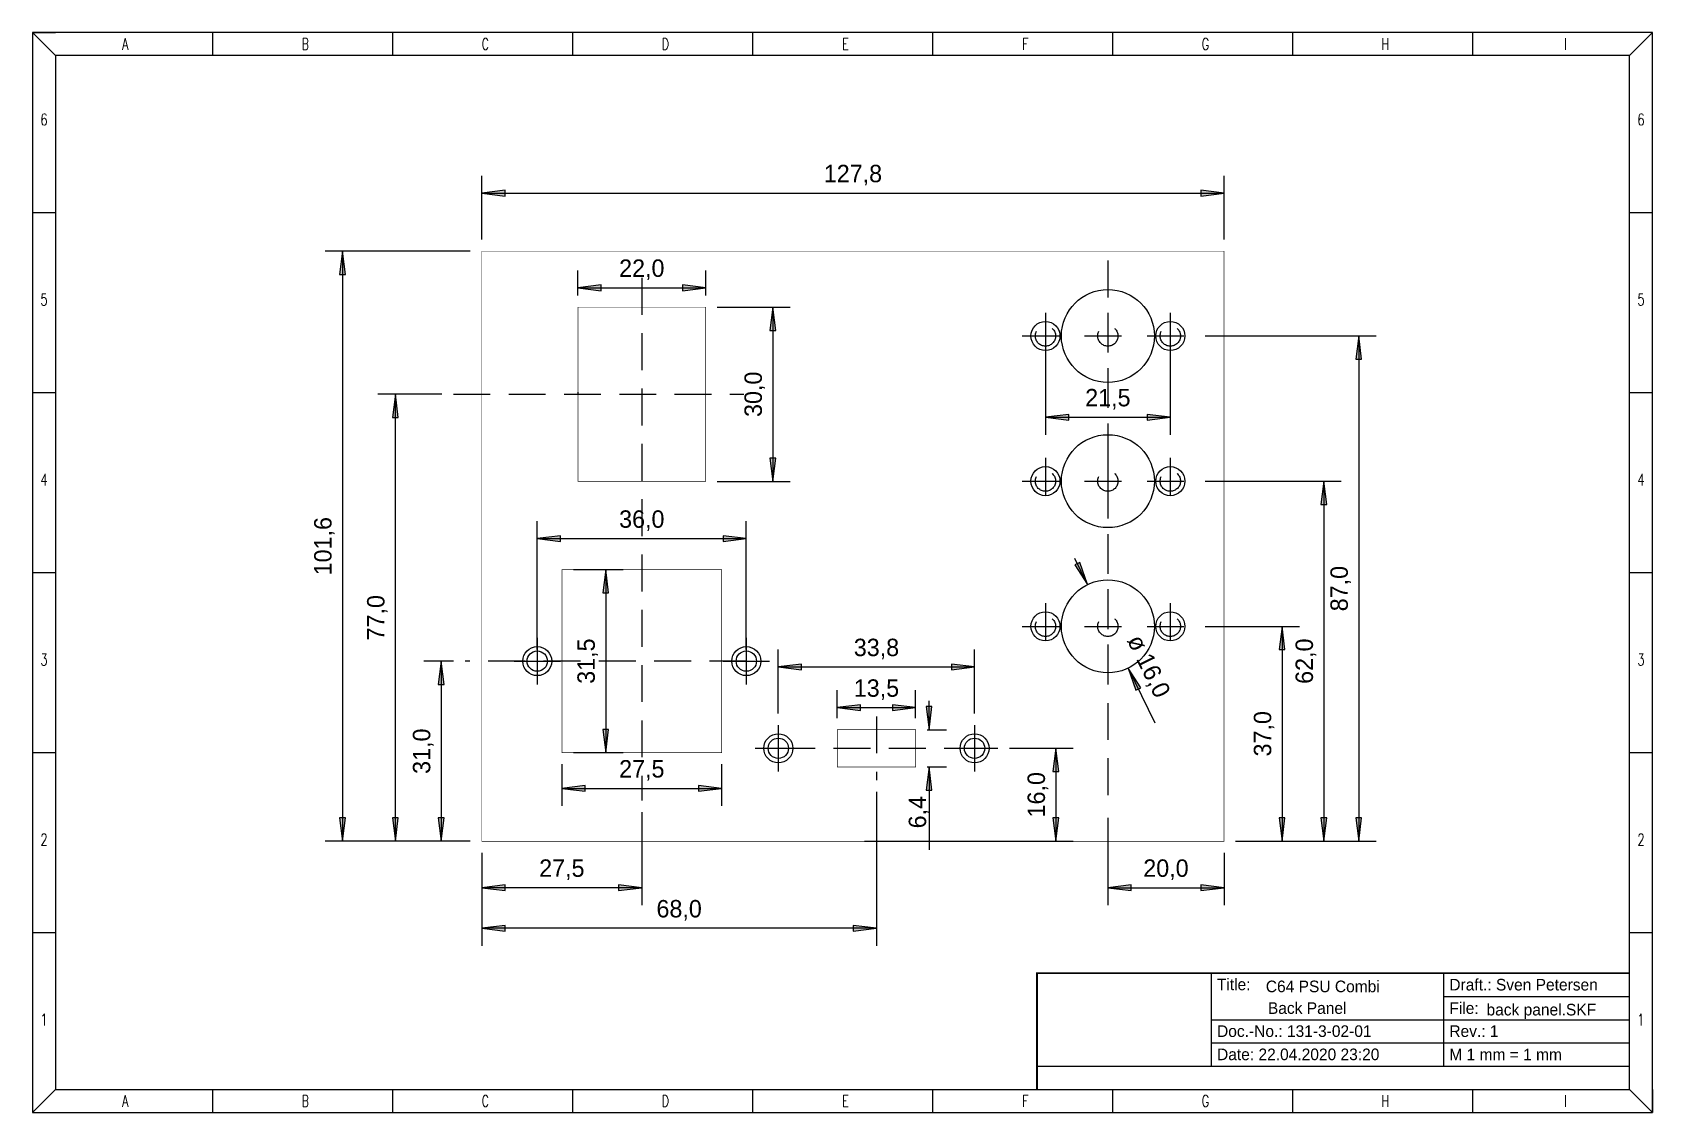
# Model space of a CAD drawing. Extents: x 13 to 292, y 8 to 194.
import ezdxf
from ezdxf.enums import TextEntityAlignment as Align

# ---------------------------------------------------------------- set-up
doc = ezdxf.new("R2010")
doc.units = 0
doc.linetypes.add('HIDDEN', pattern=[9.525, 6.35, -3.175])
for name, color, linetype in [('BEMASSUNG', 7, 'Continuous'), ('RAHMEN', 7, 'Continuous'), ('ZEICHNUNG', 7, 'Continuous')]:
    doc.layers.add(name, color=color, linetype=linetype)
doc.styles.add('FUTURALTBT', font='FUTURAL.TTF')
doc.styles.add('ROMANS', font='romans__.ttf')

# ---------------------------------------------------------------- blocks, each defined once
blk = doc.blocks.new('LONGARROW')
at = {"layer": 'BEMASSUNG', "linetype": 'Continuous'}
blk.add_hatch(color=0, dxfattribs=at).paths.add_polyline_path([(0, 0), (50.8, -6.35), (50.8, 6.35)])
at = {"layer": 'BEMASSUNG', "color": 0, "linetype": 'Continuous'}
blk.add_lwpolyline([(0, 0), (50.8, -6.35), (50.8, 6.35)], close=True, dxfattribs=at)

msp = doc.modelspace()

# ---------------------------------------------------------------- linework, layer by layer
at = {"layer": 'BEMASSUNG', "color": 7, "linetype": 'Continuous'}
for p, q in [((90, 158.6), (90, 169.6)), ((217.8, 158.6), (217.8, 169.6)), ((90, 166.6), (217.8, 166.6)), ((88, 156.6), (63, 156.6)), ((66, 156.6), (66, 55)), ((106.54, 148.96), (106.54, 153.3)), ((128.54, 148.96), (128.54, 153.3)), ((106.54, 150.3), (128.54, 150.3)), ((130.54, 146.96), (143.1, 146.96)), ((140.1, 146.96), (140.1, 116.96)), ((187.05, 144), (187.05, 125)), ((208.55, 144), (208.55, 125)), ((214.55, 142), (244, 142)), ((241, 142), (241, 55)), ((83.1, 131.96), (72.1, 131.96)), ((75.1, 55), (75.1, 131.96)), ((187.05, 128), (208.55, 128)), ((130.54, 116.96), (143.1, 116.96)), ((214.55, 117), (238, 117)), ((235, 117), (235, 55)), ((99.54, 88.01), (99.54, 110.1)), ((135.54, 88.01), (135.54, 110.1)), ((99.54, 107.1), (135.54, 107.1)), ((194.3, 99.19), (192.11, 103.69)), ((105.79, 101.76), (114.32, 101.76)), ((111.32, 101.76), (111.32, 70.26)), ((214.55, 92), (230.8, 92)), ((227.8, 92), (227.8, 55)), ((141.05, 77), (141.05, 88)), ((174.85, 77), (174.85, 88)), ((85.1, 86.01), (80, 86.01)), ((83, 86.01), (83, 55)), ((141.05, 85), (174.85, 85)), ((201.3, 84.81), (205.9, 75.37)), ((151.2, 76.2), (151.2, 81)), ((164.7, 76.2), (164.7, 81)), ((167, 74.2), (167, 79.2)), ((151.2, 78), (164.7, 78)), ((166.7, 74.2), (170, 74.2)), ((105.79, 70.26), (114.32, 70.26)), ((180.85, 71), (191.85, 71)), ((188.85, 71), (188.85, 55)), ((103.79, 68.26), (103.79, 61.1)), ((131.29, 68.26), (131.29, 61.1)), ((166.7, 67.8), (170, 67.8)), ((167, 67.8), (167, 53.49)), ((103.79, 64.1), (131.29, 64.1)), ((157.95, 63.5), (157.95, 37)), ((117.54, 60), (117.54, 44)), ((197.8, 59), (197.8, 44)), ((88, 55), (63, 55)), ((88, 55), (72.1, 55)), ((88, 55), (80, 55)), ((155.9, 55), (191.85, 55)), ((219.8, 55), (230.8, 55)), ((219.8, 55), (238, 55)), ((219.8, 55), (244, 55)), ((90, 53), (90, 44)), ((90, 53), (90, 37)), ((217.8, 53), (217.8, 44)), ((117.54, 47), (90, 47)), ((197.8, 47), (217.8, 47)), ((157.95, 40), (90, 40))]:
    msp.add_line(p, q, dxfattribs=at)
at = {"layer": 'BEMASSUNG', "color": 7, "linetype": 'HIDDEN'}
for p, q in [((117.54, 152), (117.54, 62)), ((85.1, 131.96), (135.1, 131.96)), ((106.54, 132.3), (106.54, 131.96)), ((135.54, 86.01), (87.1, 86.01)), ((157.95, 76.5), (157.95, 65.5)), ((141.05, 71), (174.85, 71))]:
    msp.add_line(p, q, dxfattribs=at)
at = {"layer": 'RAHMEN', "color": 7, "linetype": 'Continuous'}
for p, q in [((12.6, 194.27), (16.6, 190.27)), ((12.6, 194.27), (16.6, 194.27)), ((291.6, 194.27), (12.6, 194.27)), ((12.6, 194.27), (12.6, 8.27)), ((43.6, 194.27), (43.6, 190.27)), ((74.6, 194.27), (74.6, 190.27)), ((105.6, 194.27), (105.6, 190.27)), ((136.6, 194.27), (136.6, 190.27)), ((167.6, 194.27), (167.6, 190.27)), ((198.6, 194.27), (198.6, 190.27)), ((229.6, 194.27), (229.6, 190.27)), ((260.6, 194.27), (260.6, 190.27)), ((287.6, 190.27), (291.6, 194.27)), ((291.6, 8.27), (291.6, 194.27)), ((287.6, 190.27), (16.6, 190.27)), ((16.6, 190.27), (16.6, 12.27)), ((287.6, 12.27), (287.6, 190.27)), ((12.6, 163.27), (16.6, 163.27)), ((287.6, 163.27), (291.6, 163.27)), ((12.6, 132.27), (16.6, 132.27)), ((287.6, 132.27), (291.6, 132.27)), ((12.6, 101.27), (16.6, 101.27)), ((287.6, 101.27), (291.6, 101.27)), ((12.6, 70.27), (16.6, 70.27)), ((287.6, 70.27), (291.6, 70.27)), ((12.6, 39.27), (16.6, 39.27)), ((287.6, 39.27), (291.6, 39.27)), ((215.6, 32.27), (215.6, 16.27)), ((255.6, 32.27), (255.6, 16.27)), ((255.6, 28.27), (287.6, 28.27)), ((215.6, 24.27), (255.6, 24.27)), ((255.6, 24.27), (287.6, 24.27)), ((215.6, 20.27), (255.6, 20.27)), ((255.6, 20.27), (287.6, 20.27)), ((185.6, 16.27), (287.6, 16.27)), ((12.6, 8.27), (16.6, 12.27)), ((16.6, 12.27), (287.6, 12.27)), ((43.6, 12.27), (43.6, 8.27)), ((74.6, 12.27), (74.6, 8.27)), ((105.6, 12.27), (105.6, 8.27)), ((136.6, 12.27), (136.6, 8.27)), ((167.6, 12.27), (167.6, 8.27)), ((198.6, 12.27), (198.6, 8.27)), ((229.6, 12.27), (229.6, 8.27)), ((260.6, 12.27), (260.6, 8.27)), ((287.6, 12.27), (291.6, 8.27)), ((291.6, 12.27), (291.6, 8.27)), ((12.6, 8.27), (291.6, 8.27))]:
    msp.add_line(p, q, dxfattribs=at)
msp.add_lwpolyline([(185.6, 12.27, 0.3, 0.3, 0), (185.6, 32.27, 0.3, 0.3, 0), (287.6, 32.27, 0.3, 0.3, 0)], format="xyseb", dxfattribs=at)
at = {"layer": 'ZEICHNUNG', "color": 7, "linetype": 'HIDDEN'}
for p, q in [((197.8, 155), (197.8, 61)), ((187.05, 146), (187.05, 138)), ((197.8, 146), (197.8, 138)), ((197.8, 146), (197.8, 88)), ((208.55, 146), (208.55, 138)), ((183.05, 142), (191.05, 142)), ((193.8, 142), (201.8, 142)), ((204.55, 142), (212.55, 142)), ((187.05, 121), (187.05, 113)), ((197.8, 121), (197.8, 113)), ((208.55, 121), (208.55, 113)), ((183.05, 117), (191.05, 117)), ((193.8, 117), (201.8, 117)), ((204.55, 117), (212.55, 117)), ((187.05, 96), (187.05, 88)), ((208.55, 96), (208.55, 88)), ((183.05, 92), (191.05, 92)), ((193.8, 92), (201.8, 92)), ((204.55, 92), (212.55, 92))]:
    msp.add_line(p, q, dxfattribs=at)
at = {"layer": 'ZEICHNUNG', "color": 7, "linetype": 'Continuous'}
for p, q in [((99.54, 90.01), (99.54, 82.01)), ((135.54, 90.01), (135.54, 82.01)), ((95.54, 86.01), (103.54, 86.01)), ((131.54, 86.01), (139.54, 86.01)), ((141.05, 75), (141.05, 67)), ((174.85, 75), (174.85, 67)), ((137.05, 71), (145.05, 71)), ((170.85, 71), (178.85, 71))]:
    msp.add_line(p, q, dxfattribs=at)
for points in [[(90, 55, 0.1, 0.1, 0), (217.8, 55, 0.1, 0.1, 0), (217.8, 156.6, 0.1, 0.1, 0), (90, 156.6, 0.1, 0.1, 0)], [(128.54, 116.96, 0.1, 0.1, 0), (128.54, 146.96, 0.1, 0.1, 0), (106.54, 146.96, 0.1, 0.1, 0), (106.54, 116.96, 0.1, 0.1, 0)], [(103.79, 70.26, 0.1, 0.1, 0), (131.29, 70.26, 0.1, 0.1, 0), (131.29, 101.76, 0.1, 0.1, 0), (103.79, 101.76, 0.1, 0.1, 0)]]:
    msp.add_lwpolyline(points, format="xyseb", close=True, dxfattribs=at)
at = {"layer": 'ZEICHNUNG', "color": 7, "linetype": 'HIDDEN'}
msp.add_lwpolyline([(151.2, 67.8, 0.1, 0.1, 0), (164.7, 67.8, 0.1, 0.1, 0), (164.7, 74.2, 0.1, 0.1, 0), (151.2, 74.2, 0.1, 0.1, 0)], format="xyseb", close=True, dxfattribs=at)
at = {"layer": 'ZEICHNUNG', "color": 7, "linetype": 'Continuous'}
for centre, radius in [((197.8, 142), 8), ((187.05, 142), 2.5), ((208.55, 142), 2.5), ((197.8, 117), 8), ((187.05, 117), 2.5), ((208.55, 117), 2.5), ((197.8, 92), 8), ((187.05, 92), 2.5), ((208.55, 92), 2.5), ((99.54, 86.01), 2.5), ((99.54, 86.01), 1.75), ((135.54, 86.01), 2.5), ((135.54, 86.01), 1.75), ((141.05, 71), 2.5), ((141.05, 71), 1.75), ((174.85, 71), 2.5), ((174.85, 71), 1.75)]:
    msp.add_circle(centre, radius, dxfattribs=at)
at = {"layer": 'ZEICHNUNG', "color": 7, "linetype": 'HIDDEN'}
for centre in [(187.05, 142), (197.8, 142), (208.55, 142), (187.05, 117), (197.8, 117), (208.55, 117), (187.05, 92), (197.8, 92), (208.55, 92)]:
    msp.add_circle(centre, 1.75, dxfattribs=at)

# ---------------------------------------------------------------- block references
at = {"layer": 'BEMASSUNG', "color": 7, "linetype": 'Continuous', "xscale": 0.07874015748031496, "yscale": 0.07874015748031496}
for p in [(90, 166.6), (106.54, 150.3), (187.05, 128), (99.54, 107.1), (141.05, 85), (151.2, 78), (103.79, 64.1), (90, 47), (197.8, 47), (90, 40)]:
    msp.add_blockref('LONGARROW', p, dxfattribs=at)
for p, rotation in [((217.8, 166.6), 180), ((66, 156.6), 270.0000000000001), ((128.54, 150.3), 180), ((140.1, 146.96), 270.0000000000001), ((241, 142), 270.0000000000001), ((75.1, 131.96), 270.0000000000001), ((208.55, 128), 180), ((140.1, 116.96), 90.00000000000006), ((235, 117), 270.0000000000001), ((135.54, 107.1), 180), ((111.32, 101.76), 270.0000000000001), ((194.3, 99.19), 115.9758684257457), ((227.8, 92), 270.0000000000001), ((83, 86.01), 270.0000000000001), ((174.85, 85), 180), ((201.3, 84.81), 295.9758684257458), ((164.7, 78), 180), ((167, 74.2), 90.00000000000007), ((111.32, 70.26), 90.00000000000006), ((188.85, 71), 270.0000000000001), ((167, 67.8), 270.0000000000001), ((131.29, 64.1), 180), ((66, 55), 90.00000000000006), ((75.1, 55), 90.00000000000006), ((83, 55), 90.00000000000006), ((188.85, 55), 90.00000000000006), ((227.8, 55), 90.00000000000006), ((235, 55), 90.00000000000006), ((241, 55), 90.00000000000006), ((117.54, 47), 180), ((217.8, 47), 180), ((157.95, 40), 180)]:
    msp.add_blockref('LONGARROW', p, dxfattribs=dict(at, rotation=rotation))

# ---------------------------------------------------------------- texts
at = {"layer": 'BEMASSUNG', "color": 7, "linetype": 'Continuous', "style": 'FUTURALTBT'}
for s, p in [('127,8', (153.9, 169.97)), ('22,0', (117.54, 153.68)), ('21,5', (197.8, 131.38)), ('36,0', (117.54, 110.47)), ('33,8', (157.95, 88.37)), ('13,5', (157.95, 81.37)), ('27,5', (117.54, 67.47)), ('27,5', (103.77, 50.37)), ('20,0', (207.8, 50.37)), ('68,0', (123.97, 43.38))]:
    msp.add_text(s, height=3, dxfattribs=at).set_placement(p, align=Align.MIDDLE_CENTER)
for s, rotation, p in [('30,0', 90, (136.72, 131.96)), ('101,6', 90, (62.62, 105.8)), ('87,0', 90, (237.62, 98.5)), ('77,0', 90, (71.73, 93.48)), ('31,5', 90, (107.95, 86.01)), ('ø 16,0', 295.9759, (204.89, 85.16)), ('62,0', 90, (231.62, 86)), ('37,0', 90, (224.43, 73.5)), ('31,0', 90, (79.62, 70.5)), ('16,0', 90, (185.47, 63)), ('6,4', 90, (165, 60))]:
    msp.add_text(s, height=3, rotation=rotation, dxfattribs=at).set_placement(p, align=Align.MIDDLE_CENTER)
at = {"layer": 'RAHMEN', "color": 7, "linetype": 'Continuous', "style": 'ROMANS', "width": 0.705882}
for s, p in [('A', (28.6, 192.27)), ('B', (59.6, 192.27)), ('C', (90.6, 192.27)), ('D', (121.6, 192.27)), ('E', (152.6, 192.27)), ('F', (183.6, 192.27)), ('G', (214.6, 192.27)), ('H', (245.6, 192.27)), ('I', (276.6, 192.27)), ('6', (14.6, 179.27)), ('6', (289.6, 179.27)), ('5', (14.6, 148.27)), ('5', (289.6, 148.27)), ('4', (14.6, 117.27)), ('4', (289.6, 117.27)), ('3', (14.6, 86.27)), ('3', (289.6, 86.27)), ('2', (14.6, 55.27)), ('2', (289.6, 55.27)), ('1', (14.6, 24.27)), ('1', (289.6, 24.27)), ('A', (28.6, 10.27)), ('B', (59.6, 10.27)), ('C', (90.6, 10.27)), ('D', (121.6, 10.27)), ('E', (152.6, 10.27)), ('F', (183.6, 10.27)), ('G', (214.6, 10.27)), ('H', (245.6, 10.27)), ('I', (276.6, 10.27))]:
    msp.add_text(s, height=2, dxfattribs=at).set_placement(p, align=Align.MIDDLE_CENTER)
at = {"layer": 'RAHMEN', "color": 7, "linetype": 'Continuous', "style": 'FUTURALTBT'}
for s, p in [('Title:', (216.57, 29.35)), ('File:', (256.6, 25.27))]:
    msp.add_text(s, height=2, dxfattribs=at).set_placement(p)
at = {"layer": 'RAHMEN', "color": 7, "linetype": 'HIDDEN', "style": 'FUTURALTBT'}
for s, p in [('C64 PSU Combi', (225, 29)), ('Back Panel', (225.36, 25.27)), ('back panel.SKF', (263, 25))]:
    msp.add_text(s, height=2, dxfattribs=at).set_placement(p)
at = {"layer": 'RAHMEN', "color": 7, "linetype": 'Continuous', "char_height": 2, "attachment_point": 7, "style": 'FUTURALTBT'}
for s, insert in [('\\C7;\\H2;\\fFutura Lt BT|b0|i0;Draft.: \\H2;Sven Petersen', (256.6, 29.27)), ('\\C7;\\H2;\\fFutura Lt BT|b0|i0;Doc.-No.: \\H2;131-3-02-01', (216.6, 21.27)), ('\\C7;\\H2;\\fFutura Lt BT|b0|i0;Rev.: \\H2;1', (256.6, 21.27)), ('\\C7;\\H2;\\fFutura Lt BT|b0|i0;Date: \\H2;22.04.2020 \\H2;23:20', (216.6, 17.27)), ('\\C7;\\H2;\\fFutura Lt BT|b0|i0;M \\H2;1 mm = 1 mm', (256.6, 17.27))]:
    msp.add_mtext(s, dxfattribs=dict(at, insert=insert))

doc.saveas('drawing.dxf')
